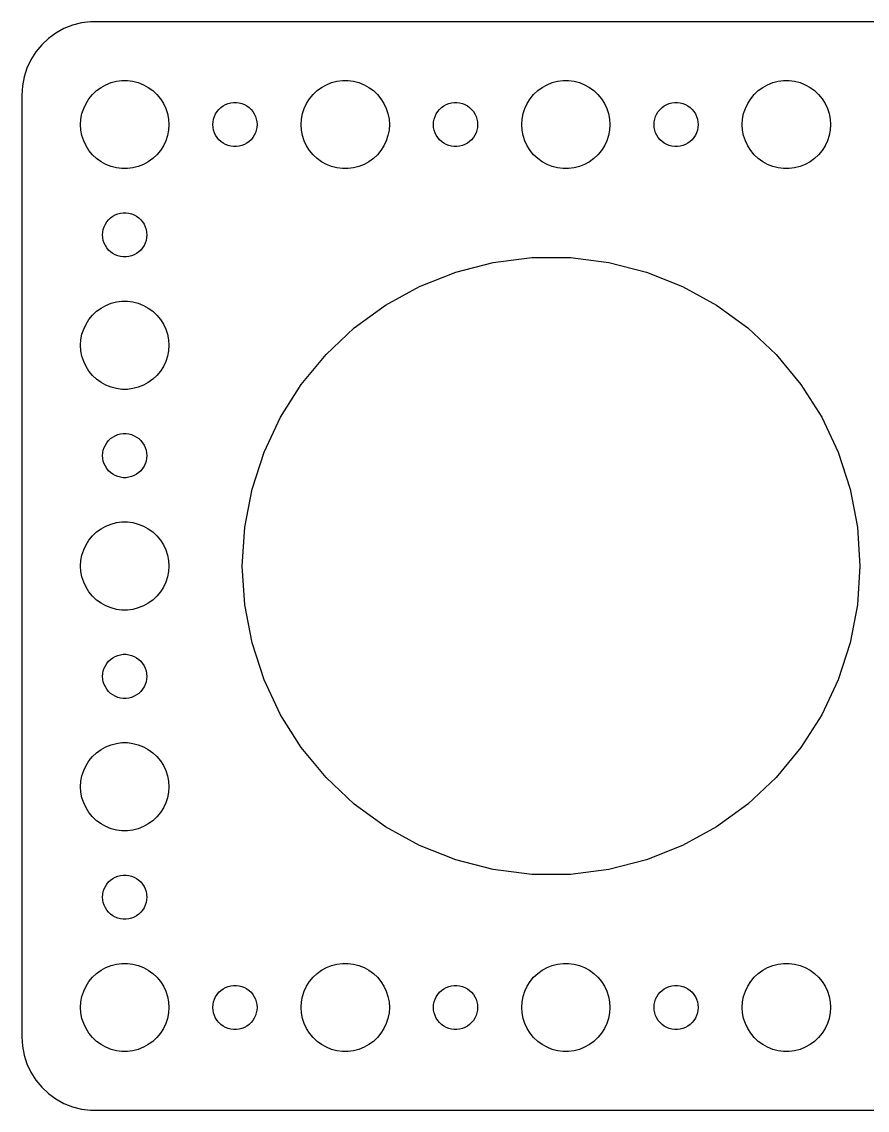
# Model space of a CAD drawing. Header units: metres. Extents: x -60 to 60, y -37 to 37.
# Drawn here: x -59.5 to -2, y -37 to 37 of the extents above; entities that cross this region are included whole.
import ezdxf

# ---------------------------------------------------------------- set-up
doc = ezdxf.new("R2010")
doc.units = ezdxf.units.M

msp = doc.modelspace()

# ---------------------------------------------------------------- linework, layer by layer
for p, q in [((-54.8139, 36.9901), (-55.4369, 36.9114)), ((54.8139, 36.9901), (-54.8139, 36.9901)), ((-56.6289, 36.5241), (-57.1791, 36.2216)), ((-56.0451, 36.7553), (-56.6289, 36.5241)), ((-55.4369, 36.9114), (-56.0451, 36.7553)), ((-57.6871, 35.8526), (-58.1448, 35.4227)), ((-57.1791, 36.2216), (-57.6871, 35.8526)), ((-58.5451, 34.9389), (-58.8815, 34.4088)), ((-58.1448, 35.4227), (-58.5451, 34.9389)), ((-58.8815, 34.4088), (-59.1489, 33.8406)), ((-59.1489, 33.8406), (-59.3429, 33.2434)), ((-59.4606, 32.6267), (-59.5, 32)), ((-59.3429, 33.2434), (-59.4606, 32.6267)), ((-54.1075, 32.533), (-53.7773, 32.7145)), ((-53.7773, 32.7145), (-53.427, 32.8532)), ((-53.427, 32.8532), (-53.0621, 32.9469)), ((-53.0621, 32.9469), (-52.6884, 32.9941)), ((-52.6884, 32.9941), (-52.3116, 32.9941)), ((-52.3116, 32.9941), (-51.9379, 32.9469)), ((-51.9379, 32.9469), (-51.5729, 32.8532)), ((-51.5729, 32.8532), (-51.2227, 32.7145)), ((-51.2227, 32.7145), (-50.8925, 32.533)), ((-39.1075, 32.533), (-38.7773, 32.7145)), ((-38.7773, 32.7145), (-38.427, 32.8532)), ((-38.427, 32.8532), (-38.0621, 32.9469)), ((-38.0621, 32.9469), (-37.6884, 32.9941)), ((-37.6884, 32.9941), (-37.3116, 32.9941)), ((-37.3116, 32.9941), (-36.9379, 32.9469)), ((-36.9379, 32.9469), (-36.5729, 32.8532)), ((-36.5729, 32.8532), (-36.2227, 32.7145)), ((-36.2227, 32.7145), (-35.8925, 32.533)), ((-24.1075, 32.533), (-23.7773, 32.7145)), ((-23.7773, 32.7145), (-23.427, 32.8532)), ((-23.427, 32.8532), (-23.0621, 32.9469)), ((-23.0621, 32.9469), (-22.6884, 32.9941)), ((-22.6884, 32.9941), (-22.3116, 32.9941)), ((-22.3116, 32.9941), (-21.9379, 32.9469)), ((-21.9379, 32.9469), (-21.5729, 32.8532)), ((-21.5729, 32.8532), (-21.2227, 32.7145)), ((-21.2227, 32.7145), (-20.8925, 32.533)), ((-9.10747, 32.533), (-8.77733, 32.7145)), ((-8.77733, 32.7145), (-8.42705, 32.8532)), ((-8.42705, 32.8532), (-8.06213, 32.9469)), ((-8.06213, 32.9469), (-7.68837, 32.9941)), ((-7.68837, 32.9941), (-7.31161, 32.9941)), ((-7.31161, 32.9941), (-6.93785, 32.9469)), ((-6.93785, 32.9469), (-6.57294, 32.8532)), ((-6.57294, 32.8532), (-6.22266, 32.7145)), ((-6.22266, 32.7145), (-5.89252, 32.533)), ((-59.5, 32), (-59.5, -32)), ((-54.927, 31.7634), (-54.6869, 32.0536)), ((-54.6869, 32.0536), (-54.4123, 32.3115)), ((-54.4123, 32.3115), (-54.1075, 32.533)), ((-50.8925, 32.533), (-50.5877, 32.3115)), ((-50.5877, 32.3115), (-50.3131, 32.0536)), ((-50.3131, 32.0536), (-50.0729, 31.7634)), ((-39.927, 31.7634), (-39.6869, 32.0536)), ((-39.6869, 32.0536), (-39.4123, 32.3115)), ((-39.4123, 32.3115), (-39.1075, 32.533)), ((-35.8925, 32.533), (-35.5877, 32.3115)), ((-35.5877, 32.3115), (-35.3131, 32.0536)), ((-35.3131, 32.0536), (-35.0729, 31.7634)), ((-24.927, 31.7634), (-24.6869, 32.0536)), ((-24.6869, 32.0536), (-24.4123, 32.3115)), ((-24.4123, 32.3115), (-24.1075, 32.533)), ((-20.8925, 32.533), (-20.5877, 32.3115)), ((-20.5877, 32.3115), (-20.3131, 32.0536)), ((-20.3131, 32.0536), (-20.0729, 31.7634)), ((-9.92705, 31.7634), (-9.6869, 32.0536)), ((-9.6869, 32.0536), (-9.41226, 32.3115)), ((-9.41226, 32.3115), (-9.10747, 32.533)), ((-5.89252, 32.533), (-5.58772, 32.3115)), ((-5.58772, 32.3115), (-5.31308, 32.0536)), ((-5.31308, 32.0536), (-5.07294, 31.7634)), ((-55.4057, 30.7461), (-55.2893, 31.1044)), ((-55.2893, 31.1044), (-55.1289, 31.4453)), ((-55.1289, 31.4453), (-54.927, 31.7634)), ((-50.0729, 31.7634), (-49.8711, 31.4453)), ((-49.8711, 31.4453), (-49.7107, 31.1044)), ((-49.7107, 31.1044), (-49.5942, 30.7461)), ((-46.0934, 31.0268), (-45.9561, 31.1558)), ((-45.9561, 31.1558), (-45.8037, 31.2665)), ((-45.8037, 31.2665), (-45.6387, 31.3572)), ((-45.6387, 31.3572), (-45.4635, 31.4266)), ((-45.4635, 31.4266), (-45.2811, 31.4734)), ((-45.2811, 31.4734), (-45.0942, 31.497)), ((-45.0942, 31.497), (-44.9058, 31.497)), ((-44.9058, 31.497), (-44.7189, 31.4734)), ((-44.7189, 31.4734), (-44.5365, 31.4266)), ((-44.5365, 31.4266), (-44.3613, 31.3572)), ((-44.3613, 31.3572), (-44.1963, 31.2665)), ((-44.1963, 31.2665), (-44.0439, 31.1558)), ((-44.0439, 31.1558), (-43.9065, 31.0268)), ((-40.4057, 30.7461), (-40.2893, 31.1044)), ((-40.2893, 31.1044), (-40.1289, 31.4453)), ((-40.1289, 31.4453), (-39.927, 31.7634)), ((-35.0729, 31.7634), (-34.8711, 31.4453)), ((-34.8711, 31.4453), (-34.7107, 31.1044)), ((-34.7107, 31.1044), (-34.5942, 30.7461)), ((-31.0934, 31.0268), (-30.9561, 31.1558)), ((-30.9561, 31.1558), (-30.8037, 31.2665)), ((-30.8037, 31.2665), (-30.6387, 31.3572)), ((-30.6387, 31.3572), (-30.4635, 31.4266)), ((-30.4635, 31.4266), (-30.2811, 31.4734)), ((-30.2811, 31.4734), (-30.0942, 31.497)), ((-30.0942, 31.497), (-29.9058, 31.497)), ((-29.9058, 31.497), (-29.7189, 31.4734)), ((-29.7189, 31.4734), (-29.5365, 31.4266)), ((-29.5365, 31.4266), (-29.3613, 31.3572)), ((-29.3613, 31.3572), (-29.1963, 31.2665)), ((-29.1963, 31.2665), (-29.0439, 31.1558)), ((-29.0439, 31.1558), (-28.9065, 31.0268)), ((-25.4057, 30.7461), (-25.2893, 31.1044)), ((-25.2893, 31.1044), (-25.1289, 31.4453)), ((-25.1289, 31.4453), (-24.927, 31.7634)), ((-20.0729, 31.7634), (-19.8711, 31.4453)), ((-19.8711, 31.4453), (-19.7107, 31.1044)), ((-19.7107, 31.1044), (-19.5942, 30.7461)), ((-16.0934, 31.0268), (-15.9561, 31.1558)), ((-15.9561, 31.1558), (-15.8037, 31.2665)), ((-15.8037, 31.2665), (-15.6387, 31.3572)), ((-15.6387, 31.3572), (-15.4635, 31.4266)), ((-15.4635, 31.4266), (-15.2811, 31.4734)), ((-15.2811, 31.4734), (-15.0942, 31.497)), ((-15.0942, 31.497), (-14.9058, 31.497)), ((-14.9058, 31.497), (-14.7189, 31.4734)), ((-14.7189, 31.4734), (-14.5365, 31.4266)), ((-14.5365, 31.4266), (-14.3613, 31.3572)), ((-14.3613, 31.3572), (-14.1963, 31.2665)), ((-14.1963, 31.2665), (-14.0439, 31.1558)), ((-14.0439, 31.1558), (-13.9065, 31.0268)), ((-10.4057, 30.7461), (-10.2893, 31.1044)), ((-10.2893, 31.1044), (-10.1289, 31.4453)), ((-10.1289, 31.4453), (-9.92705, 31.7634)), ((-5.07294, 31.7634), (-4.87108, 31.4453)), ((-4.87108, 31.4453), (-4.71066, 31.1044)), ((-4.71066, 31.1044), (-4.59424, 30.7461)), ((-55.5, 30), (-55.4763, 30.376)), ((-55.4763, 30.376), (-55.4057, 30.7461)), ((-49.5942, 30.7461), (-49.5237, 30.376)), ((-49.5237, 30.376), (-49.5, 30)), ((-46.4882, 30.188), (-46.4529, 30.373)), ((-46.4529, 30.373), (-46.3947, 30.5522)), ((-46.3947, 30.5522), (-46.3145, 30.7226)), ((-46.3145, 30.7226), (-46.2135, 30.8817)), ((-46.2135, 30.8817), (-46.0934, 31.0268)), ((-43.9065, 31.0268), (-43.7865, 30.8817)), ((-43.7865, 30.8817), (-43.6855, 30.7226)), ((-43.6855, 30.7226), (-43.6053, 30.5522)), ((-43.6053, 30.5522), (-43.5471, 30.373)), ((-43.5471, 30.373), (-43.5118, 30.188)), ((-40.5, 30), (-40.4763, 30.376)), ((-40.4763, 30.376), (-40.4057, 30.7461)), ((-34.5942, 30.7461), (-34.5237, 30.376)), ((-34.5237, 30.376), (-34.5, 30)), ((-31.4882, 30.188), (-31.4529, 30.373)), ((-31.4529, 30.373), (-31.3947, 30.5522)), ((-31.3947, 30.5522), (-31.3145, 30.7226)), ((-31.3145, 30.7226), (-31.2135, 30.8817)), ((-31.2135, 30.8817), (-31.0934, 31.0268)), ((-28.9065, 31.0268), (-28.7865, 30.8817)), ((-28.7865, 30.8817), (-28.6855, 30.7226)), ((-28.6855, 30.7226), (-28.6053, 30.5522)), ((-28.6053, 30.5522), (-28.5471, 30.373)), ((-28.5471, 30.373), (-28.5118, 30.188)), ((-25.5, 30), (-25.4763, 30.376)), ((-25.4763, 30.376), (-25.4057, 30.7461)), ((-19.5942, 30.7461), (-19.5237, 30.376)), ((-19.5237, 30.376), (-19.5, 30)), ((-16.4882, 30.188), (-16.4529, 30.373)), ((-16.4529, 30.373), (-16.3947, 30.5522)), ((-16.3947, 30.5522), (-16.3145, 30.7226)), ((-16.3145, 30.7226), (-16.2135, 30.8817)), ((-16.2135, 30.8817), (-16.0934, 31.0268)), ((-13.9065, 31.0268), (-13.7865, 30.8817)), ((-13.7865, 30.8817), (-13.6855, 30.7226)), ((-13.6855, 30.7226), (-13.6053, 30.5522)), ((-13.6053, 30.5522), (-13.5471, 30.373)), ((-13.5471, 30.373), (-13.5118, 30.188)), ((-10.5, 30), (-10.4763, 30.376)), ((-10.4763, 30.376), (-10.4057, 30.7461)), ((-4.59424, 30.7461), (-4.52365, 30.376)), ((-4.52365, 30.376), (-4.5, 30)), ((-55.4763, 29.624), (-55.5, 30)), ((-55.4057, 29.2539), (-55.4763, 29.624)), ((-49.5237, 29.624), (-49.5942, 29.2539)), ((-49.5, 30), (-49.5237, 29.624)), ((-46.5, 30), (-46.4882, 30.188)), ((-46.4882, 29.812), (-46.5, 30)), ((-46.4529, 29.627), (-46.4882, 29.812)), ((-46.3947, 29.4478), (-46.4529, 29.627)), ((-43.5471, 29.627), (-43.6053, 29.4478)), ((-43.5118, 29.812), (-43.5471, 29.627)), ((-43.5118, 30.188), (-43.5, 30)), ((-43.5, 30), (-43.5118, 29.812)), ((-40.4763, 29.624), (-40.5, 30)), ((-40.4057, 29.2539), (-40.4763, 29.624)), ((-34.5237, 29.624), (-34.5942, 29.2539)), ((-34.5, 30), (-34.5237, 29.624)), ((-31.5, 30), (-31.4882, 30.188)), ((-31.4882, 29.812), (-31.5, 30)), ((-31.4529, 29.627), (-31.4882, 29.812)), ((-31.3947, 29.4478), (-31.4529, 29.627)), ((-28.5471, 29.627), (-28.6053, 29.4478)), ((-28.5118, 29.812), (-28.5471, 29.627)), ((-28.5118, 30.188), (-28.5, 30)), ((-28.5, 30), (-28.5118, 29.812)), ((-25.4763, 29.624), (-25.5, 30)), ((-25.4057, 29.2539), (-25.4763, 29.624)), ((-19.5237, 29.624), (-19.5942, 29.2539)), ((-19.5, 30), (-19.5237, 29.624)), ((-16.5, 30), (-16.4882, 30.188)), ((-16.4882, 29.812), (-16.5, 30)), ((-16.4529, 29.627), (-16.4882, 29.812)), ((-16.3947, 29.4478), (-16.4529, 29.627)), ((-13.5471, 29.627), (-13.6053, 29.4478)), ((-13.5118, 29.812), (-13.5471, 29.627)), ((-13.5118, 30.188), (-13.5, 30)), ((-13.5, 30), (-13.5118, 29.812)), ((-10.4763, 29.624), (-10.5, 30)), ((-10.4057, 29.2539), (-10.4763, 29.624)), ((-4.52365, 29.624), (-4.59424, 29.2539)), ((-4.5, 30), (-4.52365, 29.624)), ((-55.2893, 28.8956), (-55.4057, 29.2539)), ((-55.1289, 28.5547), (-55.2893, 28.8956)), ((-49.7107, 28.8956), (-49.8711, 28.5547)), ((-49.5942, 29.2539), (-49.7107, 28.8956)), ((-46.3145, 29.2774), (-46.3947, 29.4478)), ((-46.2135, 29.1183), (-46.3145, 29.2774)), ((-46.0934, 28.9732), (-46.2135, 29.1183)), ((-45.9561, 28.8442), (-46.0934, 28.9732)), ((-43.9065, 28.9732), (-44.0439, 28.8442)), ((-43.7865, 29.1183), (-43.9065, 28.9732)), ((-43.6855, 29.2774), (-43.7865, 29.1183)), ((-43.6053, 29.4478), (-43.6855, 29.2774)), ((-40.2893, 28.8956), (-40.4057, 29.2539)), ((-40.1289, 28.5547), (-40.2893, 28.8956)), ((-34.7107, 28.8956), (-34.8711, 28.5547)), ((-34.5942, 29.2539), (-34.7107, 28.8956)), ((-31.3145, 29.2774), (-31.3947, 29.4478)), ((-31.2135, 29.1183), (-31.3145, 29.2774)), ((-31.0934, 28.9732), (-31.2135, 29.1183)), ((-30.9561, 28.8442), (-31.0934, 28.9732)), ((-28.9065, 28.9732), (-29.0439, 28.8442)), ((-28.7865, 29.1183), (-28.9065, 28.9732)), ((-28.6855, 29.2774), (-28.7865, 29.1183)), ((-28.6053, 29.4478), (-28.6855, 29.2774)), ((-25.2893, 28.8956), (-25.4057, 29.2539)), ((-25.1289, 28.5547), (-25.2893, 28.8956)), ((-19.7107, 28.8956), (-19.8711, 28.5547)), ((-19.5942, 29.2539), (-19.7107, 28.8956)), ((-16.3145, 29.2774), (-16.3947, 29.4478)), ((-16.2135, 29.1183), (-16.3145, 29.2774)), ((-16.0934, 28.9732), (-16.2135, 29.1183)), ((-15.9561, 28.8442), (-16.0934, 28.9732)), ((-13.9065, 28.9732), (-14.0439, 28.8442)), ((-13.7865, 29.1183), (-13.9065, 28.9732)), ((-13.6855, 29.2774), (-13.7865, 29.1183)), ((-13.6053, 29.4478), (-13.6855, 29.2774)), ((-10.2893, 28.8956), (-10.4057, 29.2539)), ((-10.1289, 28.5547), (-10.2893, 28.8956)), ((-4.71066, 28.8956), (-4.87108, 28.5547)), ((-4.59424, 29.2539), (-4.71066, 28.8956)), ((-54.927, 28.2366), (-55.1289, 28.5547)), ((-54.6869, 27.9464), (-54.927, 28.2366)), ((-50.0729, 28.2366), (-50.3131, 27.9464)), ((-49.8711, 28.5547), (-50.0729, 28.2366)), ((-45.8037, 28.7335), (-45.9561, 28.8442)), ((-45.6387, 28.6427), (-45.8037, 28.7335)), ((-45.4635, 28.5734), (-45.6387, 28.6427)), ((-45.2811, 28.5266), (-45.4635, 28.5734)), ((-45.0942, 28.503), (-45.2811, 28.5266)), ((-44.9058, 28.503), (-45.0942, 28.503)), ((-44.7189, 28.5266), (-44.9058, 28.503)), ((-44.5365, 28.5734), (-44.7189, 28.5266)), ((-44.3613, 28.6427), (-44.5365, 28.5734)), ((-44.1963, 28.7335), (-44.3613, 28.6427)), ((-44.0439, 28.8442), (-44.1963, 28.7335)), ((-39.927, 28.2366), (-40.1289, 28.5547)), ((-39.6869, 27.9464), (-39.927, 28.2366)), ((-35.0729, 28.2366), (-35.3131, 27.9464)), ((-34.8711, 28.5547), (-35.0729, 28.2366)), ((-30.8037, 28.7335), (-30.9561, 28.8442)), ((-30.6387, 28.6427), (-30.8037, 28.7335)), ((-30.4635, 28.5734), (-30.6387, 28.6427)), ((-30.2811, 28.5266), (-30.4635, 28.5734)), ((-30.0942, 28.503), (-30.2811, 28.5266)), ((-29.9058, 28.503), (-30.0942, 28.503)), ((-29.7189, 28.5266), (-29.9058, 28.503)), ((-29.5365, 28.5734), (-29.7189, 28.5266)), ((-29.3613, 28.6427), (-29.5365, 28.5734)), ((-29.1963, 28.7335), (-29.3613, 28.6427)), ((-29.0439, 28.8442), (-29.1963, 28.7335)), ((-24.927, 28.2366), (-25.1289, 28.5547)), ((-24.6869, 27.9464), (-24.927, 28.2366)), ((-20.0729, 28.2366), (-20.3131, 27.9464)), ((-19.8711, 28.5547), (-20.0729, 28.2366)), ((-15.8037, 28.7335), (-15.9561, 28.8442)), ((-15.6387, 28.6427), (-15.8037, 28.7335)), ((-15.4635, 28.5734), (-15.6387, 28.6427)), ((-15.2811, 28.5266), (-15.4635, 28.5734)), ((-15.0942, 28.503), (-15.2811, 28.5266)), ((-14.9058, 28.503), (-15.0942, 28.503)), ((-14.7189, 28.5266), (-14.9058, 28.503)), ((-14.5365, 28.5734), (-14.7189, 28.5266)), ((-14.3613, 28.6427), (-14.5365, 28.5734)), ((-14.1963, 28.7335), (-14.3613, 28.6427)), ((-14.0439, 28.8442), (-14.1963, 28.7335)), ((-9.92705, 28.2366), (-10.1289, 28.5547)), ((-9.6869, 27.9464), (-9.92705, 28.2366)), ((-5.07294, 28.2366), (-5.31308, 27.9464)), ((-4.87108, 28.5547), (-5.07294, 28.2366)), ((-54.4123, 27.6884), (-54.6869, 27.9464)), ((-54.1075, 27.467), (-54.4123, 27.6884)), ((-53.7773, 27.2855), (-54.1075, 27.467)), ((-50.8925, 27.467), (-51.2227, 27.2855)), ((-50.5877, 27.6884), (-50.8925, 27.467)), ((-50.3131, 27.9464), (-50.5877, 27.6884)), ((-39.4123, 27.6884), (-39.6869, 27.9464)), ((-39.1075, 27.467), (-39.4123, 27.6884)), ((-38.7773, 27.2855), (-39.1075, 27.467)), ((-35.8925, 27.467), (-36.2227, 27.2855)), ((-35.5877, 27.6884), (-35.8925, 27.467)), ((-35.3131, 27.9464), (-35.5877, 27.6884)), ((-24.4123, 27.6884), (-24.6869, 27.9464)), ((-24.1075, 27.467), (-24.4123, 27.6884)), ((-23.7773, 27.2855), (-24.1075, 27.467)), ((-20.8925, 27.467), (-21.2227, 27.2855)), ((-20.5877, 27.6884), (-20.8925, 27.467)), ((-20.3131, 27.9464), (-20.5877, 27.6884)), ((-9.41226, 27.6884), (-9.6869, 27.9464)), ((-9.10747, 27.467), (-9.41226, 27.6884)), ((-8.77733, 27.2855), (-9.10747, 27.467)), ((-5.89252, 27.467), (-6.22266, 27.2855)), ((-5.58772, 27.6884), (-5.89252, 27.467)), ((-5.31308, 27.9464), (-5.58772, 27.6884)), ((-53.427, 27.1468), (-53.7773, 27.2855)), ((-53.0621, 27.0531), (-53.427, 27.1468)), ((-52.6884, 27.0059), (-53.0621, 27.0531)), ((-52.3116, 27.0059), (-52.6884, 27.0059)), ((-51.9379, 27.0531), (-52.3116, 27.0059)), ((-51.5729, 27.1468), (-51.9379, 27.0531)), ((-51.2227, 27.2855), (-51.5729, 27.1468)), ((-38.427, 27.1468), (-38.7773, 27.2855)), ((-38.0621, 27.0531), (-38.427, 27.1468)), ((-37.6884, 27.0059), (-38.0621, 27.0531)), ((-37.3116, 27.0059), (-37.6884, 27.0059)), ((-36.9379, 27.0531), (-37.3116, 27.0059)), ((-36.5729, 27.1468), (-36.9379, 27.0531)), ((-36.2227, 27.2855), (-36.5729, 27.1468)), ((-23.427, 27.1468), (-23.7773, 27.2855)), ((-23.0621, 27.0531), (-23.427, 27.1468)), ((-22.6884, 27.0059), (-23.0621, 27.0531)), ((-22.3116, 27.0059), (-22.6884, 27.0059)), ((-21.9379, 27.0531), (-22.3116, 27.0059)), ((-21.5729, 27.1468), (-21.9379, 27.0531)), ((-21.2227, 27.2855), (-21.5729, 27.1468)), ((-8.42705, 27.1468), (-8.77733, 27.2855)), ((-8.06213, 27.0531), (-8.42705, 27.1468)), ((-7.68837, 27.0059), (-8.06213, 27.0531)), ((-7.31161, 27.0059), (-7.68837, 27.0059)), ((-6.93785, 27.0531), (-7.31161, 27.0059)), ((-6.57294, 27.1468), (-6.93785, 27.0531)), ((-6.22266, 27.2855), (-6.57294, 27.1468)), ((-53.4561, 23.6558), (-53.3037, 23.7665)), ((-53.3037, 23.7665), (-53.1387, 23.8572)), ((-53.1387, 23.8572), (-52.9635, 23.9266)), ((-52.9635, 23.9266), (-52.7811, 23.9734)), ((-52.7811, 23.9734), (-52.5942, 23.997)), ((-52.5942, 23.997), (-52.4058, 23.997)), ((-52.4058, 23.997), (-52.2189, 23.9734)), ((-52.2189, 23.9734), (-52.0365, 23.9266)), ((-52.0365, 23.9266), (-51.8613, 23.8572)), ((-51.8613, 23.8572), (-51.6963, 23.7665)), ((-51.6963, 23.7665), (-51.5439, 23.6558)), ((-53.9529, 22.873), (-53.8947, 23.0522)), ((-53.8947, 23.0522), (-53.8145, 23.2226)), ((-53.8145, 23.2226), (-53.7135, 23.3817)), ((-53.7135, 23.3817), (-53.5934, 23.5268)), ((-53.5934, 23.5268), (-53.4561, 23.6558)), ((-51.5439, 23.6558), (-51.4065, 23.5268)), ((-51.4065, 23.5268), (-51.2865, 23.3817)), ((-51.2865, 23.3817), (-51.1855, 23.2226)), ((-51.1855, 23.2226), (-51.1053, 23.0522)), ((-51.1053, 23.0522), (-51.0471, 22.873)), ((-54, 22.5), (-53.9882, 22.688)), ((-53.9882, 22.312), (-54, 22.5)), ((-53.9882, 22.688), (-53.9529, 22.873)), ((-53.9529, 22.127), (-53.9882, 22.312)), ((-51.0471, 22.873), (-51.0118, 22.688)), ((-51.0118, 22.312), (-51.0471, 22.127)), ((-51.0118, 22.688), (-51, 22.5)), ((-51, 22.5), (-51.0118, 22.312)), ((-53.8947, 21.9478), (-53.9529, 22.127)), ((-53.8145, 21.7774), (-53.8947, 21.9478)), ((-53.7135, 21.6183), (-53.8145, 21.7774)), ((-53.5934, 21.4732), (-53.7135, 21.6183)), ((-53.4561, 21.3442), (-53.5934, 21.4732)), ((-51.4065, 21.4732), (-51.5439, 21.3442)), ((-51.2865, 21.6183), (-51.4065, 21.4732)), ((-51.1855, 21.7774), (-51.2865, 21.6183)), ((-51.1053, 21.9478), (-51.1855, 21.7774)), ((-51.0471, 22.127), (-51.1053, 21.9478)), ((-53.3037, 21.2335), (-53.4561, 21.3442)), ((-53.1387, 21.1427), (-53.3037, 21.2335)), ((-52.9635, 21.0734), (-53.1387, 21.1427)), ((-52.7811, 21.0266), (-52.9635, 21.0734)), ((-52.5942, 21.003), (-52.7811, 21.0266)), ((-52.4058, 21.003), (-52.5942, 21.003)), ((-52.2189, 21.0266), (-52.4058, 21.003)), ((-52.0365, 21.0734), (-52.2189, 21.0266)), ((-51.8613, 21.1427), (-52.0365, 21.0734)), ((-51.6963, 21.2335), (-51.8613, 21.1427)), ((-51.5439, 21.3442), (-51.6963, 21.2335)), ((-27.435, 20.628), (-24.8186, 20.9586)), ((-24.8186, 20.9586), (-22.1814, 20.9586)), ((-22.1814, 20.9586), (-19.565, 20.628)), ((-29.9893, 19.9722), (-27.435, 20.628)), ((-19.565, 20.628), (-17.0106, 19.9722)), ((-32.4414, 19.0014), (-29.9893, 19.9722)), ((-17.0106, 19.9722), (-14.5586, 19.0014)), ((-34.7523, 17.7309), (-32.4414, 19.0014)), ((-14.5586, 19.0014), (-12.2476, 17.7309)), ((-53.7773, 17.7145), (-53.427, 17.8532)), ((-53.427, 17.8532), (-53.0621, 17.9469)), ((-53.0621, 17.9469), (-52.6884, 17.9941)), ((-52.6884, 17.9941), (-52.3116, 17.9941)), ((-52.3116, 17.9941), (-51.9379, 17.9469)), ((-51.9379, 17.9469), (-51.5729, 17.8532)), ((-51.5729, 17.8532), (-51.2227, 17.7145)), ((-54.927, 16.7634), (-54.6869, 17.0536)), ((-54.6869, 17.0536), (-54.4123, 17.3115)), ((-54.4123, 17.3115), (-54.1075, 17.533)), ((-54.1075, 17.533), (-53.7773, 17.7145)), ((-51.2227, 17.7145), (-50.8925, 17.533)), ((-50.8925, 17.533), (-50.5877, 17.3115)), ((-50.5877, 17.3115), (-50.3131, 17.0536)), ((-50.3131, 17.0536), (-50.0729, 16.7634)), ((-36.8859, 16.1808), (-34.7523, 17.7309)), ((-12.2476, 17.7309), (-10.1141, 16.1808)), ((-55.2893, 16.1044), (-55.1289, 16.4453)), ((-55.1289, 16.4453), (-54.927, 16.7634)), ((-50.0729, 16.7634), (-49.8711, 16.4453)), ((-49.8711, 16.4453), (-49.7107, 16.1044)), ((-55.4763, 15.376), (-55.4057, 15.7461)), ((-55.4057, 15.7461), (-55.2893, 16.1044)), ((-49.7107, 16.1044), (-49.5942, 15.7461)), ((-49.5942, 15.7461), (-49.5237, 15.376)), ((-38.8083, 14.3755), (-36.8859, 16.1808)), ((-10.1141, 16.1808), (-8.19165, 14.3755)), ((-55.5, 15), (-55.4763, 15.376)), ((-55.4763, 14.624), (-55.5, 15)), ((-49.5237, 15.376), (-49.5, 15)), ((-49.5, 15), (-49.5237, 14.624)), ((-55.4057, 14.2539), (-55.4763, 14.624)), ((-55.2893, 13.8956), (-55.4057, 14.2539)), ((-49.5942, 14.2539), (-49.7107, 13.8956)), ((-49.5237, 14.624), (-49.5942, 14.2539)), ((-40.4893, 12.3435), (-38.8083, 14.3755)), ((-8.19165, 14.3755), (-6.51064, 12.3435)), ((-55.1289, 13.5547), (-55.2893, 13.8956)), ((-54.927, 13.2366), (-55.1289, 13.5547)), ((-49.8711, 13.5547), (-50.0729, 13.2366)), ((-49.7107, 13.8956), (-49.8711, 13.5547)), ((-54.6869, 12.9464), (-54.927, 13.2366)), ((-54.4123, 12.6884), (-54.6869, 12.9464)), ((-54.1075, 12.467), (-54.4123, 12.6884)), ((-50.5877, 12.6884), (-50.8925, 12.467)), ((-50.3131, 12.9464), (-50.5877, 12.6884)), ((-50.0729, 13.2366), (-50.3131, 12.9464)), ((-53.7773, 12.2855), (-54.1075, 12.467)), ((-53.427, 12.1468), (-53.7773, 12.2855)), ((-53.0621, 12.0531), (-53.427, 12.1468)), ((-52.6884, 12.0059), (-53.0621, 12.0531)), ((-52.3116, 12.0059), (-52.6884, 12.0059)), ((-51.9379, 12.0531), (-52.3116, 12.0059)), ((-51.5729, 12.1468), (-51.9379, 12.0531)), ((-51.2227, 12.2855), (-51.5729, 12.1468)), ((-50.8925, 12.467), (-51.2227, 12.2855)), ((-41.9024, 10.1168), (-40.4893, 12.3435)), ((-6.51064, 12.3435), (-5.09755, 10.1168)), ((-43.0253, 7.73061), (-41.9024, 10.1168)), ((-5.09755, 10.1168), (-3.97469, 7.73061)), ((-53.1387, 8.85724), (-52.9635, 8.92657)), ((-52.9635, 8.92657), (-52.7811, 8.97342)), ((-52.7811, 8.97342), (-52.5942, 8.99704)), ((-52.5942, 8.99704), (-52.4058, 8.99704)), ((-52.4058, 8.99704), (-52.2189, 8.97342)), ((-52.2189, 8.97342), (-52.0365, 8.92657)), ((-52.0365, 8.92657), (-51.8613, 8.85724)), ((-53.8947, 8.05219), (-53.8145, 8.22263)), ((-53.8145, 8.22263), (-53.7135, 8.38167)), ((-53.7135, 8.38167), (-53.5934, 8.52681)), ((-53.5934, 8.52681), (-53.4561, 8.65576)), ((-53.4561, 8.65576), (-53.3037, 8.76648)), ((-53.3037, 8.76648), (-53.1387, 8.85724)), ((-51.8613, 8.85724), (-51.6963, 8.76648)), ((-51.6963, 8.76648), (-51.5439, 8.65576)), ((-51.5439, 8.65576), (-51.4065, 8.52681)), ((-51.4065, 8.52681), (-51.2865, 8.38167)), ((-51.2865, 8.38167), (-51.1855, 8.22263)), ((-51.1855, 8.22263), (-51.1053, 8.05219)), ((-54, 7.5), (-53.9882, 7.68799)), ((-53.9882, 7.312), (-54, 7.5)), ((-53.9882, 7.68799), (-53.9529, 7.87303)), ((-53.9529, 7.87303), (-53.8947, 8.05219)), ((-51.1053, 8.05219), (-51.0471, 7.87303)), ((-51.0471, 7.87303), (-51.0118, 7.68799)), ((-51.0118, 7.68799), (-51, 7.5)), ((-51, 7.5), (-51.0118, 7.312)), ((-43.8402, 5.22247), (-43.0253, 7.73061)), ((-3.97469, 7.73061), (-3.15974, 5.22247)), ((-53.9529, 7.12695), (-53.9882, 7.312)), ((-53.8947, 6.9478), (-53.9529, 7.12695)), ((-53.8145, 6.77736), (-53.8947, 6.9478)), ((-53.7135, 6.61832), (-53.8145, 6.77736)), ((-51.1855, 6.77736), (-51.2865, 6.61832)), ((-51.1053, 6.9478), (-51.1855, 6.77736)), ((-51.0471, 7.12695), (-51.1053, 6.9478)), ((-51.0118, 7.312), (-51.0471, 7.12695)), ((-53.5934, 6.47318), (-53.7135, 6.61832)), ((-53.4561, 6.34422), (-53.5934, 6.47318)), ((-53.3037, 6.23351), (-53.4561, 6.34422)), ((-53.1387, 6.14275), (-53.3037, 6.23351)), ((-52.9635, 6.07341), (-53.1387, 6.14275)), ((-52.7811, 6.02657), (-52.9635, 6.07341)), ((-52.5942, 6.00294), (-52.7811, 6.02657)), ((-52.4058, 6.00294), (-52.5942, 6.00294)), ((-52.2189, 6.02657), (-52.4058, 6.00294)), ((-52.0365, 6.07341), (-52.2189, 6.02657)), ((-51.8613, 6.14275), (-52.0365, 6.07341)), ((-51.6963, 6.23351), (-51.8613, 6.14275)), ((-51.5439, 6.34422), (-51.6963, 6.23351)), ((-51.4065, 6.47318), (-51.5439, 6.34422)), ((-51.2865, 6.61832), (-51.4065, 6.47318)), ((-44.3344, 2.63199), (-43.8402, 5.22247)), ((-3.15974, 5.22247), (-2.66559, 2.63199)), ((-53.0621, 2.94685), (-52.6884, 2.99408)), ((-52.6884, 2.99408), (-52.3116, 2.99408)), ((-52.3116, 2.99408), (-51.9379, 2.94685)), ((-54.6869, 2.05363), (-54.4123, 2.31154)), ((-54.4123, 2.31154), (-54.1075, 2.53297)), ((-54.1075, 2.53297), (-53.7773, 2.71448)), ((-53.7773, 2.71448), (-53.427, 2.85316)), ((-53.427, 2.85316), (-53.0621, 2.94685)), ((-51.9379, 2.94685), (-51.5729, 2.85316)), ((-51.5729, 2.85316), (-51.2227, 2.71448)), ((-51.2227, 2.71448), (-50.8925, 2.53297)), ((-50.8925, 2.53297), (-50.5877, 2.31154)), ((-50.5877, 2.31154), (-50.3131, 2.05363)), ((-44.5, 0), (-44.3344, 2.63199)), ((-2.66559, 2.63199), (-2.5, 0)), ((-55.1289, 1.44525), (-54.927, 1.76335)), ((-54.927, 1.76335), (-54.6869, 2.05363)), ((-50.3131, 2.05363), (-50.0729, 1.76335)), ((-50.0729, 1.76335), (-49.8711, 1.44525)), ((-55.4763, 0.37599), (-55.4057, 0.74606)), ((-55.4057, 0.74606), (-55.2893, 1.10437)), ((-55.2893, 1.10437), (-55.1289, 1.44525)), ((-49.8711, 1.44525), (-49.7107, 1.10437)), ((-49.7107, 1.10437), (-49.5942, 0.74606)), ((-49.5942, 0.74606), (-49.5237, 0.37599)), ((-55.5, 0), (-55.4763, 0.37599)), ((-55.4763, -0.37599), (-55.5, 0)), ((-49.5237, 0.37599), (-49.5, 0)), ((-49.5, 0), (-49.5237, -0.37599)), ((-44.3344, -2.63199), (-44.5, 0)), ((-2.5, 0), (-2.66559, -2.63199)), ((-55.4057, -0.74606), (-55.4763, -0.37599)), ((-49.5237, -0.37599), (-49.5942, -0.74606)), ((-55.2893, -1.10437), (-55.4057, -0.74606)), ((-55.1289, -1.44525), (-55.2893, -1.10437)), ((-54.927, -1.76335), (-55.1289, -1.44525)), ((-49.8711, -1.44525), (-50.0729, -1.76335)), ((-49.7107, -1.10437), (-49.8711, -1.44525)), ((-49.5942, -0.74606), (-49.7107, -1.10437)), ((-54.6869, -2.05363), (-54.927, -1.76335)), ((-54.4123, -2.31154), (-54.6869, -2.05363)), ((-50.3131, -2.05363), (-50.5877, -2.31154)), ((-50.0729, -1.76335), (-50.3131, -2.05363)), ((-54.1075, -2.53297), (-54.4123, -2.31154)), ((-53.7773, -2.71448), (-54.1075, -2.53297)), ((-53.427, -2.85316), (-53.7773, -2.71448)), ((-53.0621, -2.94685), (-53.427, -2.85316)), ((-52.6884, -2.99408), (-53.0621, -2.94685)), ((-51.9379, -2.94685), (-52.3116, -2.99408)), ((-51.5729, -2.85316), (-51.9379, -2.94685)), ((-51.2227, -2.71448), (-51.5729, -2.85316)), ((-50.8925, -2.53297), (-51.2227, -2.71448)), ((-50.5877, -2.31154), (-50.8925, -2.53297)), ((-43.8402, -5.22247), (-44.3344, -2.63199)), ((-2.66559, -2.63199), (-3.15974, -5.22247)), ((-52.3116, -2.99408), (-52.6884, -2.99408)), ((-43.0253, -7.73061), (-43.8402, -5.22247)), ((-3.15974, -5.22247), (-3.97469, -7.73061)), ((-53.8145, -6.77736), (-53.7135, -6.61832)), ((-53.7135, -6.61832), (-53.5934, -6.47318)), ((-53.5934, -6.47318), (-53.4561, -6.34422)), ((-53.4561, -6.34422), (-53.3037, -6.23351)), ((-53.3037, -6.23351), (-53.1387, -6.14275)), ((-53.1387, -6.14275), (-52.9635, -6.07341)), ((-52.9635, -6.07341), (-52.7811, -6.02657)), ((-52.7811, -6.02657), (-52.5942, -6.00294)), ((-52.5942, -6.00294), (-52.4058, -6.00294)), ((-52.4058, -6.00294), (-52.2189, -6.02657)), ((-52.2189, -6.02657), (-52.0365, -6.07341)), ((-52.0365, -6.07341), (-51.8613, -6.14275)), ((-51.8613, -6.14275), (-51.6963, -6.23351)), ((-51.6963, -6.23351), (-51.5439, -6.34422)), ((-51.5439, -6.34422), (-51.4065, -6.47318)), ((-51.4065, -6.47318), (-51.2865, -6.61832)), ((-51.2865, -6.61832), (-51.1855, -6.77736)), ((-54, -7.5), (-53.9882, -7.312)), ((-53.9882, -7.312), (-53.9529, -7.12695)), ((-53.9529, -7.12695), (-53.8947, -6.9478)), ((-53.8947, -6.9478), (-53.8145, -6.77736)), ((-51.1855, -6.77736), (-51.1053, -6.9478)), ((-51.1053, -6.9478), (-51.0471, -7.12695)), ((-51.0471, -7.12695), (-51.0118, -7.312)), ((-51.0118, -7.312), (-51, -7.5)), ((-53.9882, -7.68799), (-54, -7.5)), ((-53.9529, -7.87303), (-53.9882, -7.68799)), ((-53.8947, -8.05219), (-53.9529, -7.87303)), ((-53.8145, -8.22263), (-53.8947, -8.05219)), ((-51.1053, -8.05219), (-51.1855, -8.22263)), ((-51.0471, -7.87303), (-51.1053, -8.05219)), ((-51.0118, -7.68799), (-51.0471, -7.87303)), ((-51, -7.5), (-51.0118, -7.68799)), ((-41.9024, -10.1168), (-43.0253, -7.73061)), ((-3.97469, -7.73061), (-5.09755, -10.1168)), ((-53.7135, -8.38167), (-53.8145, -8.22263)), ((-53.5934, -8.52681), (-53.7135, -8.38167)), ((-53.4561, -8.65576), (-53.5934, -8.52681)), ((-53.3037, -8.76648), (-53.4561, -8.65576)), ((-53.1387, -8.85724), (-53.3037, -8.76648)), ((-52.9635, -8.92657), (-53.1387, -8.85724)), ((-51.8613, -8.85724), (-52.0365, -8.92657)), ((-51.6963, -8.76648), (-51.8613, -8.85724)), ((-51.5439, -8.65576), (-51.6963, -8.76648)), ((-51.4065, -8.52681), (-51.5439, -8.65576)), ((-51.2865, -8.38167), (-51.4065, -8.52681)), ((-51.1855, -8.22263), (-51.2865, -8.38167)), ((-52.7811, -8.97342), (-52.9635, -8.92657)), ((-52.5942, -8.99704), (-52.7811, -8.97342)), ((-52.4058, -8.99704), (-52.5942, -8.99704)), ((-52.2189, -8.97342), (-52.4058, -8.99704)), ((-52.0365, -8.92657), (-52.2189, -8.97342)), ((-40.4893, -12.3435), (-41.9024, -10.1168)), ((-5.09755, -10.1168), (-6.51064, -12.3435)), ((-54.4123, -12.6884), (-54.1075, -12.467)), ((-54.1075, -12.467), (-53.7773, -12.2855)), ((-53.7773, -12.2855), (-53.427, -12.1468)), ((-53.427, -12.1468), (-53.0621, -12.0531)), ((-53.0621, -12.0531), (-52.6884, -12.0059)), ((-52.6884, -12.0059), (-52.3116, -12.0059)), ((-52.3116, -12.0059), (-51.9379, -12.0531)), ((-51.9379, -12.0531), (-51.5729, -12.1468)), ((-51.5729, -12.1468), (-51.2227, -12.2855)), ((-51.2227, -12.2855), (-50.8925, -12.467)), ((-50.8925, -12.467), (-50.5877, -12.6884)), ((-38.8083, -14.3755), (-40.4893, -12.3435)), ((-6.51064, -12.3435), (-8.19165, -14.3755)), ((-55.1289, -13.5547), (-54.927, -13.2366)), ((-54.927, -13.2366), (-54.6869, -12.9464)), ((-54.6869, -12.9464), (-54.4123, -12.6884)), ((-50.5877, -12.6884), (-50.3131, -12.9464)), ((-50.3131, -12.9464), (-50.0729, -13.2366)), ((-50.0729, -13.2366), (-49.8711, -13.5547)), ((-55.4057, -14.2539), (-55.2893, -13.8956)), ((-55.2893, -13.8956), (-55.1289, -13.5547)), ((-49.8711, -13.5547), (-49.7107, -13.8956)), ((-49.7107, -13.8956), (-49.5942, -14.2539)), ((-55.5, -15), (-55.4763, -14.624)), ((-55.4763, -14.624), (-55.4057, -14.2539)), ((-49.5942, -14.2539), (-49.5237, -14.624)), ((-49.5237, -14.624), (-49.5, -15)), ((-36.8859, -16.1808), (-38.8083, -14.3755)), ((-8.19165, -14.3755), (-10.1141, -16.1808)), ((-55.4763, -15.376), (-55.5, -15)), ((-55.4057, -15.7461), (-55.4763, -15.376)), ((-49.5237, -15.376), (-49.5942, -15.7461)), ((-49.5, -15), (-49.5237, -15.376)), ((-55.2893, -16.1044), (-55.4057, -15.7461)), ((-55.1289, -16.4453), (-55.2893, -16.1044)), ((-49.7107, -16.1044), (-49.8711, -16.4453)), ((-49.5942, -15.7461), (-49.7107, -16.1044)), ((-34.7523, -17.7309), (-36.8859, -16.1808)), ((-10.1141, -16.1808), (-12.2476, -17.7309)), ((-54.927, -16.7634), (-55.1289, -16.4453)), ((-54.6869, -17.0536), (-54.927, -16.7634)), ((-50.0729, -16.7634), (-50.3131, -17.0536)), ((-49.8711, -16.4453), (-50.0729, -16.7634)), ((-54.4123, -17.3115), (-54.6869, -17.0536)), ((-54.1075, -17.533), (-54.4123, -17.3115)), ((-53.7773, -17.7145), (-54.1075, -17.533)), ((-53.427, -17.8532), (-53.7773, -17.7145)), ((-51.2227, -17.7145), (-51.5729, -17.8532)), ((-50.8925, -17.533), (-51.2227, -17.7145)), ((-50.5877, -17.3115), (-50.8925, -17.533)), ((-50.3131, -17.0536), (-50.5877, -17.3115)), ((-32.4414, -19.0014), (-34.7523, -17.7309)), ((-12.2476, -17.7309), (-14.5586, -19.0014)), ((-53.0621, -17.9469), (-53.427, -17.8532)), ((-52.6884, -17.9941), (-53.0621, -17.9469)), ((-52.3116, -17.9941), (-52.6884, -17.9941)), ((-51.9379, -17.9469), (-52.3116, -17.9941)), ((-51.5729, -17.8532), (-51.9379, -17.9469)), ((-29.9893, -19.9722), (-32.4414, -19.0014)), ((-14.5586, -19.0014), (-17.0106, -19.9722)), ((-27.435, -20.628), (-29.9893, -19.9722)), ((-17.0106, -19.9722), (-19.565, -20.628)), ((-24.8186, -20.9586), (-27.435, -20.628)), ((-19.565, -20.628), (-22.1814, -20.9586)), ((-53.5934, -21.4732), (-53.4561, -21.3442)), ((-53.4561, -21.3442), (-53.3037, -21.2335)), ((-53.3037, -21.2335), (-53.1387, -21.1427)), ((-53.1387, -21.1427), (-52.9635, -21.0734)), ((-52.9635, -21.0734), (-52.7811, -21.0266)), ((-52.7811, -21.0266), (-52.5942, -21.003)), ((-52.5942, -21.003), (-52.4058, -21.003)), ((-52.4058, -21.003), (-52.2189, -21.0266)), ((-52.2189, -21.0266), (-52.0365, -21.0734)), ((-52.0365, -21.0734), (-51.8613, -21.1427)), ((-51.8613, -21.1427), (-51.6963, -21.2335)), ((-51.6963, -21.2335), (-51.5439, -21.3442)), ((-51.5439, -21.3442), (-51.4065, -21.4732)), ((-22.1814, -20.9586), (-24.8186, -20.9586)), ((-53.9882, -22.312), (-53.9529, -22.127)), ((-53.9529, -22.127), (-53.8947, -21.9478)), ((-53.8947, -21.9478), (-53.8145, -21.7774)), ((-53.8145, -21.7774), (-53.7135, -21.6183)), ((-53.7135, -21.6183), (-53.5934, -21.4732)), ((-51.4065, -21.4732), (-51.2865, -21.6183)), ((-51.2865, -21.6183), (-51.1855, -21.7774)), ((-51.1855, -21.7774), (-51.1053, -21.9478)), ((-51.1053, -21.9478), (-51.0471, -22.127)), ((-51.0471, -22.127), (-51.0118, -22.312)), ((-54, -22.5), (-53.9882, -22.312)), ((-53.9882, -22.688), (-54, -22.5)), ((-53.9529, -22.873), (-53.9882, -22.688)), ((-53.8947, -23.0522), (-53.9529, -22.873)), ((-51.0471, -22.873), (-51.1053, -23.0522)), ((-51.0118, -22.688), (-51.0471, -22.873)), ((-51.0118, -22.312), (-51, -22.5)), ((-51, -22.5), (-51.0118, -22.688)), ((-53.8145, -23.2226), (-53.8947, -23.0522)), ((-53.7135, -23.3817), (-53.8145, -23.2226)), ((-53.5934, -23.5268), (-53.7135, -23.3817)), ((-53.4561, -23.6558), (-53.5934, -23.5268)), ((-53.3037, -23.7665), (-53.4561, -23.6558)), ((-51.5439, -23.6558), (-51.6963, -23.7665)), ((-51.4065, -23.5268), (-51.5439, -23.6558)), ((-51.2865, -23.3817), (-51.4065, -23.5268)), ((-51.1855, -23.2226), (-51.2865, -23.3817)), ((-51.1053, -23.0522), (-51.1855, -23.2226)), ((-53.1387, -23.8572), (-53.3037, -23.7665)), ((-52.9635, -23.9266), (-53.1387, -23.8572)), ((-52.7811, -23.9734), (-52.9635, -23.9266)), ((-52.5942, -23.997), (-52.7811, -23.9734)), ((-52.4058, -23.997), (-52.5942, -23.997)), ((-52.2189, -23.9734), (-52.4058, -23.997)), ((-52.0365, -23.9266), (-52.2189, -23.9734)), ((-51.8613, -23.8572), (-52.0365, -23.9266)), ((-51.6963, -23.7665), (-51.8613, -23.8572)), ((-54.1075, -27.467), (-53.7773, -27.2855)), ((-53.7773, -27.2855), (-53.427, -27.1468)), ((-53.427, -27.1468), (-53.0621, -27.0531)), ((-53.0621, -27.0531), (-52.6884, -27.0059)), ((-52.6884, -27.0059), (-52.3116, -27.0059)), ((-52.3116, -27.0059), (-51.9379, -27.0531)), ((-51.9379, -27.0531), (-51.5729, -27.1468)), ((-51.5729, -27.1468), (-51.2227, -27.2855)), ((-51.2227, -27.2855), (-50.8925, -27.467)), ((-39.1075, -27.467), (-38.7773, -27.2855)), ((-38.7773, -27.2855), (-38.427, -27.1468)), ((-38.427, -27.1468), (-38.0621, -27.0531)), ((-38.0621, -27.0531), (-37.6884, -27.0059)), ((-37.6884, -27.0059), (-37.3116, -27.0059)), ((-37.3116, -27.0059), (-36.9379, -27.0531)), ((-36.9379, -27.0531), (-36.5729, -27.1468)), ((-36.5729, -27.1468), (-36.2227, -27.2855)), ((-36.2227, -27.2855), (-35.8925, -27.467)), ((-24.1075, -27.467), (-23.7773, -27.2855)), ((-23.7773, -27.2855), (-23.427, -27.1468)), ((-23.427, -27.1468), (-23.0621, -27.0531)), ((-23.0621, -27.0531), (-22.6884, -27.0059)), ((-22.6884, -27.0059), (-22.3116, -27.0059)), ((-22.3116, -27.0059), (-21.9379, -27.0531)), ((-21.9379, -27.0531), (-21.5729, -27.1468)), ((-21.5729, -27.1468), (-21.2227, -27.2855)), ((-21.2227, -27.2855), (-20.8925, -27.467)), ((-9.10747, -27.467), (-8.77733, -27.2855)), ((-8.77733, -27.2855), (-8.42705, -27.1468)), ((-8.42705, -27.1468), (-8.06213, -27.0531)), ((-8.06213, -27.0531), (-7.68837, -27.0059)), ((-7.68837, -27.0059), (-7.31161, -27.0059)), ((-7.31161, -27.0059), (-6.93785, -27.0531)), ((-6.93785, -27.0531), (-6.57294, -27.1468)), ((-6.57294, -27.1468), (-6.22266, -27.2855)), ((-6.22266, -27.2855), (-5.89252, -27.467)), ((-54.927, -28.2366), (-54.6869, -27.9464)), ((-54.6869, -27.9464), (-54.4123, -27.6884)), ((-54.4123, -27.6884), (-54.1075, -27.467)), ((-50.8925, -27.467), (-50.5877, -27.6884)), ((-50.5877, -27.6884), (-50.3131, -27.9464)), ((-50.3131, -27.9464), (-50.0729, -28.2366)), ((-39.927, -28.2366), (-39.6869, -27.9464)), ((-39.6869, -27.9464), (-39.4123, -27.6884)), ((-39.4123, -27.6884), (-39.1075, -27.467)), ((-35.8925, -27.467), (-35.5877, -27.6884)), ((-35.5877, -27.6884), (-35.3131, -27.9464)), ((-35.3131, -27.9464), (-35.0729, -28.2366)), ((-24.927, -28.2366), (-24.6869, -27.9464)), ((-24.6869, -27.9464), (-24.4123, -27.6884)), ((-24.4123, -27.6884), (-24.1075, -27.467)), ((-20.8925, -27.467), (-20.5877, -27.6884)), ((-20.5877, -27.6884), (-20.3131, -27.9464)), ((-20.3131, -27.9464), (-20.0729, -28.2366)), ((-9.92705, -28.2366), (-9.6869, -27.9464)), ((-9.6869, -27.9464), (-9.41226, -27.6884)), ((-9.41226, -27.6884), (-9.10747, -27.467)), ((-5.89252, -27.467), (-5.58772, -27.6884)), ((-5.58772, -27.6884), (-5.31308, -27.9464)), ((-5.31308, -27.9464), (-5.07294, -28.2366)), ((-55.2893, -28.8956), (-55.1289, -28.5547)), ((-55.1289, -28.5547), (-54.927, -28.2366)), ((-50.0729, -28.2366), (-49.8711, -28.5547)), ((-49.8711, -28.5547), (-49.7107, -28.8956)), ((-46.0934, -28.9732), (-45.9561, -28.8442)), ((-45.9561, -28.8442), (-45.8037, -28.7335)), ((-45.8037, -28.7335), (-45.6387, -28.6427)), ((-45.6387, -28.6427), (-45.4635, -28.5734)), ((-45.4635, -28.5734), (-45.2811, -28.5266)), ((-45.2811, -28.5266), (-45.0942, -28.503)), ((-45.0942, -28.503), (-44.9058, -28.503)), ((-44.9058, -28.503), (-44.7189, -28.5266)), ((-44.7189, -28.5266), (-44.5365, -28.5734)), ((-44.5365, -28.5734), (-44.3613, -28.6427)), ((-44.3613, -28.6427), (-44.1963, -28.7335)), ((-44.1963, -28.7335), (-44.0439, -28.8442)), ((-44.0439, -28.8442), (-43.9065, -28.9732)), ((-40.2893, -28.8956), (-40.1289, -28.5547)), ((-40.1289, -28.5547), (-39.927, -28.2366)), ((-35.0729, -28.2366), (-34.8711, -28.5547)), ((-34.8711, -28.5547), (-34.7107, -28.8956)), ((-31.0934, -28.9732), (-30.9561, -28.8442)), ((-30.9561, -28.8442), (-30.8037, -28.7335)), ((-30.8037, -28.7335), (-30.6387, -28.6427)), ((-30.6387, -28.6427), (-30.4635, -28.5734)), ((-30.4635, -28.5734), (-30.2811, -28.5266)), ((-30.2811, -28.5266), (-30.0942, -28.503)), ((-30.0942, -28.503), (-29.9058, -28.503)), ((-29.9058, -28.503), (-29.7189, -28.5266)), ((-29.7189, -28.5266), (-29.5365, -28.5734)), ((-29.5365, -28.5734), (-29.3613, -28.6427)), ((-29.3613, -28.6427), (-29.1963, -28.7335)), ((-29.1963, -28.7335), (-29.0439, -28.8442)), ((-29.0439, -28.8442), (-28.9065, -28.9732)), ((-25.2893, -28.8956), (-25.1289, -28.5547)), ((-25.1289, -28.5547), (-24.927, -28.2366)), ((-20.0729, -28.2366), (-19.8711, -28.5547)), ((-19.8711, -28.5547), (-19.7107, -28.8956)), ((-16.0934, -28.9732), (-15.9561, -28.8442)), ((-15.9561, -28.8442), (-15.8037, -28.7335)), ((-15.8037, -28.7335), (-15.6387, -28.6427)), ((-15.6387, -28.6427), (-15.4635, -28.5734)), ((-15.4635, -28.5734), (-15.2811, -28.5266)), ((-15.2811, -28.5266), (-15.0942, -28.503)), ((-15.0942, -28.503), (-14.9058, -28.503)), ((-14.9058, -28.503), (-14.7189, -28.5266)), ((-14.7189, -28.5266), (-14.5365, -28.5734)), ((-14.5365, -28.5734), (-14.3613, -28.6427)), ((-14.3613, -28.6427), (-14.1963, -28.7335)), ((-14.1963, -28.7335), (-14.0439, -28.8442)), ((-14.0439, -28.8442), (-13.9065, -28.9732)), ((-10.2893, -28.8956), (-10.1289, -28.5547)), ((-10.1289, -28.5547), (-9.92705, -28.2366)), ((-5.07294, -28.2366), (-4.87108, -28.5547)), ((-4.87108, -28.5547), (-4.71066, -28.8956)), ((-55.4763, -29.624), (-55.4057, -29.2539)), ((-55.4057, -29.2539), (-55.2893, -28.8956)), ((-49.7107, -28.8956), (-49.5942, -29.2539)), ((-49.5942, -29.2539), (-49.5237, -29.624)), ((-46.4529, -29.627), (-46.3947, -29.4478)), ((-46.3947, -29.4478), (-46.3145, -29.2774)), ((-46.3145, -29.2774), (-46.2135, -29.1183)), ((-46.2135, -29.1183), (-46.0934, -28.9732)), ((-43.9065, -28.9732), (-43.7865, -29.1183)), ((-43.7865, -29.1183), (-43.6855, -29.2774)), ((-43.6855, -29.2774), (-43.6053, -29.4478)), ((-43.6053, -29.4478), (-43.5471, -29.627)), ((-40.4763, -29.624), (-40.4057, -29.2539)), ((-40.4057, -29.2539), (-40.2893, -28.8956)), ((-34.7107, -28.8956), (-34.5942, -29.2539)), ((-34.5942, -29.2539), (-34.5237, -29.624)), ((-31.4529, -29.627), (-31.3947, -29.4478)), ((-31.3947, -29.4478), (-31.3145, -29.2774)), ((-31.3145, -29.2774), (-31.2135, -29.1183)), ((-31.2135, -29.1183), (-31.0934, -28.9732)), ((-28.9065, -28.9732), (-28.7865, -29.1183)), ((-28.7865, -29.1183), (-28.6855, -29.2774)), ((-28.6855, -29.2774), (-28.6053, -29.4478)), ((-28.6053, -29.4478), (-28.5471, -29.627)), ((-25.4763, -29.624), (-25.4057, -29.2539)), ((-25.4057, -29.2539), (-25.2893, -28.8956)), ((-19.7107, -28.8956), (-19.5942, -29.2539)), ((-19.5942, -29.2539), (-19.5237, -29.624)), ((-16.4529, -29.627), (-16.3947, -29.4478)), ((-16.3947, -29.4478), (-16.3145, -29.2774)), ((-16.3145, -29.2774), (-16.2135, -29.1183)), ((-16.2135, -29.1183), (-16.0934, -28.9732)), ((-13.9065, -28.9732), (-13.7865, -29.1183)), ((-13.7865, -29.1183), (-13.6855, -29.2774)), ((-13.6855, -29.2774), (-13.6053, -29.4478)), ((-13.6053, -29.4478), (-13.5471, -29.627)), ((-10.4763, -29.624), (-10.4057, -29.2539)), ((-10.4057, -29.2539), (-10.2893, -28.8956)), ((-4.71066, -28.8956), (-4.59424, -29.2539)), ((-4.59424, -29.2539), (-4.52365, -29.624)), ((-55.5, -30), (-55.4763, -29.624)), ((-55.4763, -30.376), (-55.5, -30)), ((-49.5237, -29.624), (-49.5, -30)), ((-49.5, -30), (-49.5237, -30.376)), ((-46.5, -30), (-46.4882, -29.812)), ((-46.4882, -30.188), (-46.5, -30)), ((-46.4882, -29.812), (-46.4529, -29.627)), ((-46.4529, -30.373), (-46.4882, -30.188)), ((-43.5471, -29.627), (-43.5118, -29.812)), ((-43.5118, -30.188), (-43.5471, -30.373)), ((-43.5118, -29.812), (-43.5, -30)), ((-43.5, -30), (-43.5118, -30.188)), ((-40.5, -30), (-40.4763, -29.624)), ((-40.4763, -30.376), (-40.5, -30)), ((-34.5237, -29.624), (-34.5, -30)), ((-34.5, -30), (-34.5237, -30.376)), ((-31.5, -30), (-31.4882, -29.812)), ((-31.4882, -30.188), (-31.5, -30)), ((-31.4882, -29.812), (-31.4529, -29.627)), ((-31.4529, -30.373), (-31.4882, -30.188)), ((-28.5471, -29.627), (-28.5118, -29.812)), ((-28.5118, -30.188), (-28.5471, -30.373)), ((-28.5118, -29.812), (-28.5, -30)), ((-28.5, -30), (-28.5118, -30.188)), ((-25.5, -30), (-25.4763, -29.624)), ((-25.4763, -30.376), (-25.5, -30)), ((-19.5237, -29.624), (-19.5, -30)), ((-19.5, -30), (-19.5237, -30.376)), ((-16.5, -30), (-16.4882, -29.812)), ((-16.4882, -30.188), (-16.5, -30)), ((-16.4882, -29.812), (-16.4529, -29.627)), ((-16.4529, -30.373), (-16.4882, -30.188)), ((-13.5471, -29.627), (-13.5118, -29.812)), ((-13.5118, -30.188), (-13.5471, -30.373)), ((-13.5118, -29.812), (-13.5, -30)), ((-13.5, -30), (-13.5118, -30.188)), ((-10.5, -30), (-10.4763, -29.624)), ((-10.4763, -30.376), (-10.5, -30)), ((-4.52365, -29.624), (-4.5, -30)), ((-4.5, -30), (-4.52365, -30.376)), ((-55.4057, -30.7461), (-55.4763, -30.376)), ((-55.2893, -31.1044), (-55.4057, -30.7461)), ((-49.5942, -30.7461), (-49.7107, -31.1044)), ((-49.5237, -30.376), (-49.5942, -30.7461)), ((-46.3947, -30.5522), (-46.4529, -30.373)), ((-46.3145, -30.7226), (-46.3947, -30.5522)), ((-46.2135, -30.8817), (-46.3145, -30.7226)), ((-46.0934, -31.0268), (-46.2135, -30.8817)), ((-45.9561, -31.1558), (-46.0934, -31.0268)), ((-43.9065, -31.0268), (-44.0439, -31.1558)), ((-43.7865, -30.8817), (-43.9065, -31.0268)), ((-43.6855, -30.7226), (-43.7865, -30.8817)), ((-43.6053, -30.5522), (-43.6855, -30.7226)), ((-43.5471, -30.373), (-43.6053, -30.5522)), ((-40.4057, -30.7461), (-40.4763, -30.376)), ((-40.2893, -31.1044), (-40.4057, -30.7461)), ((-34.5942, -30.7461), (-34.7107, -31.1044)), ((-34.5237, -30.376), (-34.5942, -30.7461)), ((-31.3947, -30.5522), (-31.4529, -30.373)), ((-31.3145, -30.7226), (-31.3947, -30.5522)), ((-31.2135, -30.8817), (-31.3145, -30.7226)), ((-31.0934, -31.0268), (-31.2135, -30.8817)), ((-30.9561, -31.1558), (-31.0934, -31.0268)), ((-28.9065, -31.0268), (-29.0439, -31.1558)), ((-28.7865, -30.8817), (-28.9065, -31.0268)), ((-28.6855, -30.7226), (-28.7865, -30.8817)), ((-28.6053, -30.5522), (-28.6855, -30.7226)), ((-28.5471, -30.373), (-28.6053, -30.5522)), ((-25.4057, -30.7461), (-25.4763, -30.376)), ((-25.2893, -31.1044), (-25.4057, -30.7461)), ((-19.5942, -30.7461), (-19.7107, -31.1044)), ((-19.5237, -30.376), (-19.5942, -30.7461)), ((-16.3947, -30.5522), (-16.4529, -30.373)), ((-16.3145, -30.7226), (-16.3947, -30.5522)), ((-16.2135, -30.8817), (-16.3145, -30.7226)), ((-16.0934, -31.0268), (-16.2135, -30.8817)), ((-15.9561, -31.1558), (-16.0934, -31.0268)), ((-13.9065, -31.0268), (-14.0439, -31.1558)), ((-13.7865, -30.8817), (-13.9065, -31.0268)), ((-13.6855, -30.7226), (-13.7865, -30.8817)), ((-13.6053, -30.5522), (-13.6855, -30.7226)), ((-13.5471, -30.373), (-13.6053, -30.5522)), ((-10.4057, -30.7461), (-10.4763, -30.376)), ((-10.2893, -31.1044), (-10.4057, -30.7461)), ((-4.59424, -30.7461), (-4.71066, -31.1044)), ((-4.52365, -30.376), (-4.59424, -30.7461)), ((-55.1289, -31.4453), (-55.2893, -31.1044)), ((-54.927, -31.7634), (-55.1289, -31.4453)), ((-54.6869, -32.0536), (-54.927, -31.7634)), ((-50.0729, -31.7634), (-50.3131, -32.0536)), ((-49.8711, -31.4453), (-50.0729, -31.7634)), ((-49.7107, -31.1044), (-49.8711, -31.4453)), ((-45.8037, -31.2665), (-45.9561, -31.1558)), ((-45.6387, -31.3572), (-45.8037, -31.2665)), ((-45.4635, -31.4266), (-45.6387, -31.3572)), ((-45.2811, -31.4734), (-45.4635, -31.4266)), ((-45.0942, -31.497), (-45.2811, -31.4734)), ((-44.9058, -31.497), (-45.0942, -31.497)), ((-44.7189, -31.4734), (-44.9058, -31.497)), ((-44.5365, -31.4266), (-44.7189, -31.4734)), ((-44.3613, -31.3572), (-44.5365, -31.4266)), ((-44.1963, -31.2665), (-44.3613, -31.3572)), ((-44.0439, -31.1558), (-44.1963, -31.2665)), ((-40.1289, -31.4453), (-40.2893, -31.1044)), ((-39.927, -31.7634), (-40.1289, -31.4453)), ((-39.6869, -32.0536), (-39.927, -31.7634)), ((-35.0729, -31.7634), (-35.3131, -32.0536)), ((-34.8711, -31.4453), (-35.0729, -31.7634)), ((-34.7107, -31.1044), (-34.8711, -31.4453)), ((-30.8037, -31.2665), (-30.9561, -31.1558)), ((-30.6387, -31.3572), (-30.8037, -31.2665)), ((-30.4635, -31.4266), (-30.6387, -31.3572)), ((-30.2811, -31.4734), (-30.4635, -31.4266)), ((-30.0942, -31.497), (-30.2811, -31.4734)), ((-29.9058, -31.497), (-30.0942, -31.497)), ((-29.7189, -31.4734), (-29.9058, -31.497)), ((-29.5365, -31.4266), (-29.7189, -31.4734)), ((-29.3613, -31.3572), (-29.5365, -31.4266)), ((-29.1963, -31.2665), (-29.3613, -31.3572)), ((-29.0439, -31.1558), (-29.1963, -31.2665)), ((-25.1289, -31.4453), (-25.2893, -31.1044)), ((-24.927, -31.7634), (-25.1289, -31.4453)), ((-24.6869, -32.0536), (-24.927, -31.7634)), ((-20.0729, -31.7634), (-20.3131, -32.0536)), ((-19.8711, -31.4453), (-20.0729, -31.7634)), ((-19.7107, -31.1044), (-19.8711, -31.4453)), ((-15.8037, -31.2665), (-15.9561, -31.1558)), ((-15.6387, -31.3572), (-15.8037, -31.2665)), ((-15.4635, -31.4266), (-15.6387, -31.3572)), ((-15.2811, -31.4734), (-15.4635, -31.4266)), ((-15.0942, -31.497), (-15.2811, -31.4734)), ((-14.9058, -31.497), (-15.0942, -31.497)), ((-14.7189, -31.4734), (-14.9058, -31.497)), ((-14.5365, -31.4266), (-14.7189, -31.4734)), ((-14.3613, -31.3572), (-14.5365, -31.4266)), ((-14.1963, -31.2665), (-14.3613, -31.3572)), ((-14.0439, -31.1558), (-14.1963, -31.2665)), ((-10.1289, -31.4453), (-10.2893, -31.1044)), ((-9.92705, -31.7634), (-10.1289, -31.4453)), ((-9.6869, -32.0536), (-9.92705, -31.7634)), ((-5.07294, -31.7634), (-5.31308, -32.0536)), ((-4.87108, -31.4453), (-5.07294, -31.7634)), ((-4.71066, -31.1044), (-4.87108, -31.4453)), ((-59.5, -32), (-59.4606, -32.6267)), ((-54.4123, -32.3115), (-54.6869, -32.0536)), ((-54.1075, -32.533), (-54.4123, -32.3115)), ((-53.7773, -32.7145), (-54.1075, -32.533)), ((-50.8925, -32.533), (-51.2227, -32.7145)), ((-50.5877, -32.3115), (-50.8925, -32.533)), ((-50.3131, -32.0536), (-50.5877, -32.3115)), ((-39.4123, -32.3115), (-39.6869, -32.0536)), ((-39.1075, -32.533), (-39.4123, -32.3115)), ((-38.7773, -32.7145), (-39.1075, -32.533)), ((-35.8925, -32.533), (-36.2227, -32.7145)), ((-35.5877, -32.3115), (-35.8925, -32.533)), ((-35.3131, -32.0536), (-35.5877, -32.3115)), ((-24.4123, -32.3115), (-24.6869, -32.0536)), ((-24.1075, -32.533), (-24.4123, -32.3115)), ((-23.7773, -32.7145), (-24.1075, -32.533)), ((-20.8925, -32.533), (-21.2227, -32.7145)), ((-20.5877, -32.3115), (-20.8925, -32.533)), ((-20.3131, -32.0536), (-20.5877, -32.3115)), ((-9.41226, -32.3115), (-9.6869, -32.0536)), ((-9.10747, -32.533), (-9.41226, -32.3115)), ((-8.77733, -32.7145), (-9.10747, -32.533)), ((-5.89252, -32.533), (-6.22266, -32.7145)), ((-5.58772, -32.3115), (-5.89252, -32.533)), ((-5.31308, -32.0536), (-5.58772, -32.3115)), ((-59.4606, -32.6267), (-59.3429, -33.2434)), ((-59.3429, -33.2434), (-59.1489, -33.8406)), ((-53.427, -32.8532), (-53.7773, -32.7145)), ((-53.0621, -32.9469), (-53.427, -32.8532)), ((-52.6884, -32.9941), (-53.0621, -32.9469)), ((-52.3116, -32.9941), (-52.6884, -32.9941)), ((-51.9379, -32.9469), (-52.3116, -32.9941)), ((-51.5729, -32.8532), (-51.9379, -32.9469)), ((-51.2227, -32.7145), (-51.5729, -32.8532)), ((-38.427, -32.8532), (-38.7773, -32.7145)), ((-38.0621, -32.9469), (-38.427, -32.8532)), ((-37.6884, -32.9941), (-38.0621, -32.9469)), ((-37.3116, -32.9941), (-37.6884, -32.9941)), ((-36.9379, -32.9469), (-37.3116, -32.9941)), ((-36.5729, -32.8532), (-36.9379, -32.9469)), ((-36.2227, -32.7145), (-36.5729, -32.8532)), ((-23.427, -32.8532), (-23.7773, -32.7145)), ((-23.0621, -32.9469), (-23.427, -32.8532)), ((-22.6884, -32.9941), (-23.0621, -32.9469)), ((-22.3116, -32.9941), (-22.6884, -32.9941)), ((-21.9379, -32.9469), (-22.3116, -32.9941)), ((-21.5729, -32.8532), (-21.9379, -32.9469)), ((-21.2227, -32.7145), (-21.5729, -32.8532)), ((-8.42705, -32.8532), (-8.77733, -32.7145)), ((-8.06213, -32.9469), (-8.42705, -32.8532)), ((-7.68837, -32.9941), (-8.06213, -32.9469)), ((-7.31161, -32.9941), (-7.68837, -32.9941)), ((-6.93785, -32.9469), (-7.31161, -32.9941)), ((-6.57294, -32.8532), (-6.93785, -32.9469)), ((-6.22266, -32.7145), (-6.57294, -32.8532)), ((-59.1489, -33.8406), (-58.8815, -34.4088)), ((-58.8815, -34.4088), (-58.5451, -34.9389)), ((-58.5451, -34.9389), (-58.1448, -35.4227)), ((-58.1448, -35.4227), (-57.6871, -35.8526)), ((-57.6871, -35.8526), (-57.1791, -36.2216)), ((-57.1791, -36.2216), (-56.6289, -36.5241)), ((-56.6289, -36.5241), (-56.0451, -36.7553)), ((-56.0451, -36.7553), (-55.4369, -36.9114)), ((-55.4369, -36.9114), (-54.8139, -36.9901)), ((-54.8139, -36.9901), (54.8139, -36.9901))]:
    msp.add_line(p, q)

doc.saveas('drawing.dxf')
